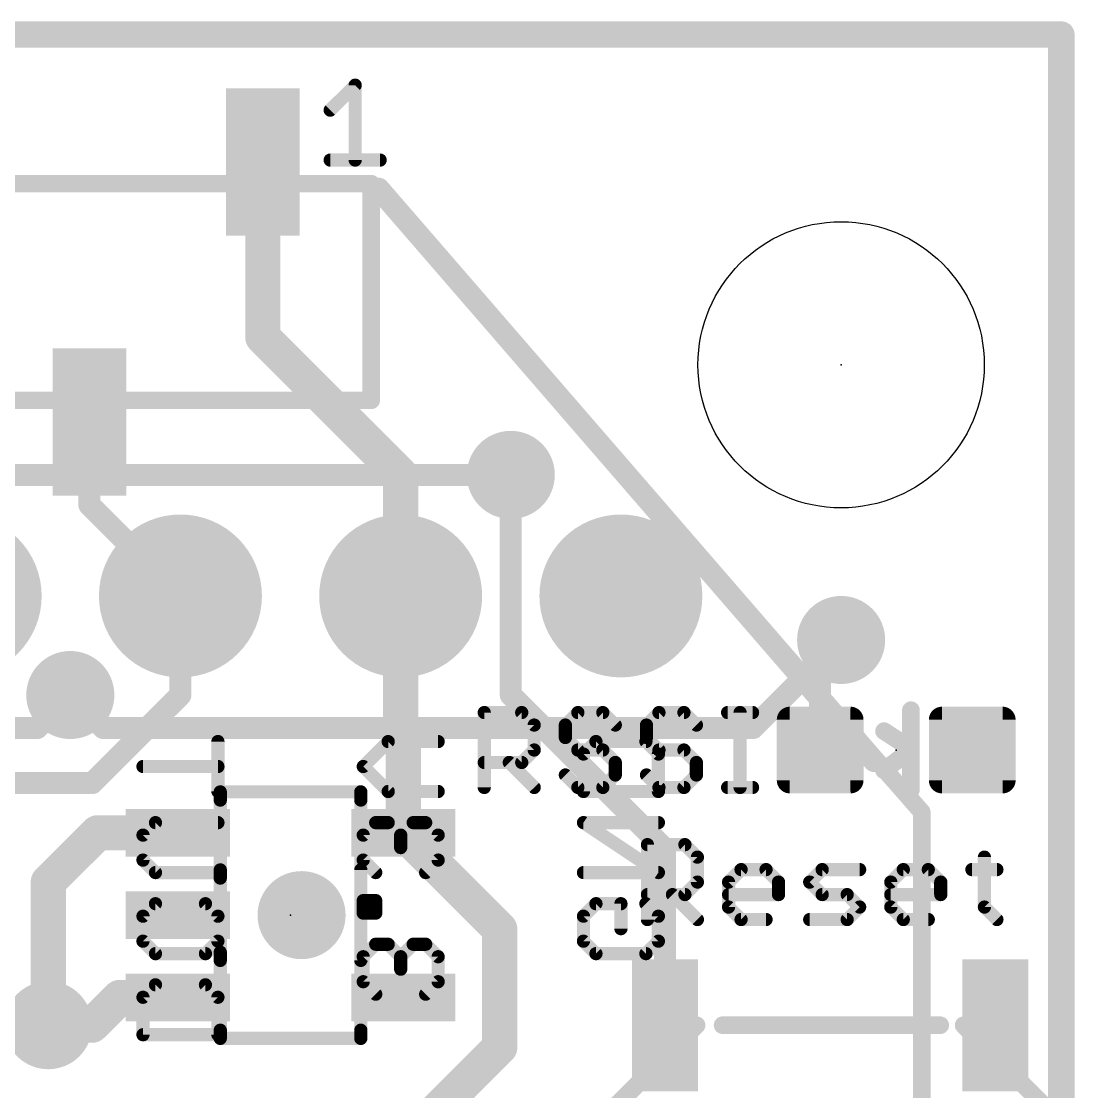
# Model space of a CAD drawing. Extents: x -33 to 74, y -11 to 28.
# Drawn here: x 23.57 to 35.71, y 15.74 to 28.09 of the extents above; entities that cross this region are included whole.
import ezdxf

# ---------------------------------------------------------------- set-up
doc = ezdxf.new("R2010")
doc.units = 0
for name, color, linetype in [('1', 12, 'CONTINUOUS'), ('16', 132, 'CONTINUOUS'), ('17', 110, 'CONTINUOUS'), ('18', 110, 'CONTINUOUS'), ('20', 53, 'CONTINUOUS'), ('21', 41, 'CONTINUOUS'), ('22', 40, 'CONTINUOUS'), ('23', 53, 'CONTINUOUS'), ('51', 53, 'CONTINUOUS')]:
    doc.layers.add(name, color=color, linetype=linetype)

# ---------------------------------------------------------------- blocks, each defined once
blk = doc.blocks.new('RECT160000X160000R30')
at = {"const_width": 0.15}
blk.add_lwpolyline([(0.425, -0.35), (0.425, 0.35, 0.4142), (0.35, 0.425), (-0.35, 0.425, 0.4142), (-0.425, 0.35), (-0.425, -0.35, 0.4142), (-0.35, -0.425), (0.35, -0.425, 0.4142)], format="xyb", close=True, dxfattribs=at)
blk.add_solid([(-0.3754, -0.3754), (0.3754, -0.3754), (-0.3754, 0.3754), (0.3754, 0.3754)])
blk = doc.blocks.new('RECT')
blk.add_solid([(-0.5, -0.5), (0.5, -0.5), (-0.5, 0.5), (0.5, 0.5)])
blk = doc.blocks.new('ROUNDP')
at = {"const_width": 0.5}
blk.add_lwpolyline([(0, -0.25, 1), (0, 0.25, 1), (0, -0.25)], format="xyb", dxfattribs=at)
blk = doc.blocks.new('ROUNDV')
at = {"const_width": 0.5}
blk.add_lwpolyline([(0, -0.25, 1), (0, 0.25, 1), (0, -0.25)], format="xyb", dxfattribs=at)

msp = doc.modelspace()

# ---------------------------------------------------------------- linework, layer by layer
at = {"layer": '1'}
for points, const_width in [([(0, 27.94), (35.56, 27.94)], 0.3048), ([(35.56, 27.94), (35.56, 0)], 0.3048), ([(26.35, 26.47), (26.35, 24.45)], 0.4064), ([(27.94, 22.86), (26.35, 24.45)], 0.4064), ([(24.35, 23.47), (24.35, 22.513)], 0.254), ([(27.94, 21.463), (27.94, 22.86)], 0.4064), ([(29.21, 20.32), (29.21, 22.86)], 0.254), ([(24.35, 22.513), (25.4, 21.463)], 0.254), ([(27.94, 21.463), (27.94, 19.939)], 0.4064), ([(25.4, 20.32), (25.4, 21.463)], 0.254), ([(32.778, 20.713), (33.02, 20.955)], 0.254), ([(32.778, 19.685), (32.778, 20.713)], 0.254), ([(23.749, 19.939), (24.13, 20.32)], 0.254), ([(24.384, 19.304), (25.4, 20.32)], 0.254), ([(30.988, 18.542), (29.21, 20.32)], 0.254), ([(27.9701, 19.9089), (27.94, 19.939)], 0.4064), ([(19.05, 19.939), (23.749, 19.939)], 0.254), ([(27.9701, 18.73), (27.9701, 19.9089)], 0.4064), ([(21.209, 19.304), (24.384, 19.304)], 0.254), ([(24.445, 18.73), (23.876, 18.161)], 0.4064), ([(25.3699, 18.73), (24.445, 18.73)], 0.4064), ([(27.9701, 18.73), (29.083, 17.6171)], 0.4064), ([(30.988, 16.51), (30.988, 18.542)], 0.254), ([(23.876, 18.161), (23.876, 16.51)], 0.4064), ([(29.083, 17.6171), (29.083, 16.256)], 0.4064), ([(24.379, 16.51), (24.699, 16.83)], 0.4064), ([(24.699, 16.83), (25.3699, 16.83)], 0.4064), ([(23.876, 16.51), (24.379, 16.51)], 0.4064), ([(29.083, 16.256), (28.067, 15.24)], 0.4064)]:
    msp.add_lwpolyline(points, dxfattribs=dict(at, const_width=const_width))
for points, const_width in [([(35.6362, 27.94, 1), (35.4838, 27.94)], 0.1524), ([(35.56, 27.8638, 1), (35.56, 28.0162)], 0.1524), ([(26.4516, 26.47, 1), (26.2484, 26.47)], 0.2032), ([(26.4218, 24.5218, 1), (26.2782, 24.3782)], 0.2032), ([(26.2484, 24.45, 1), (26.4516, 24.45)], 0.2032), ([(24.4135, 23.47, 1), (24.2865, 23.47)], 0.127), ([(28.0416, 22.86, 1), (27.8384, 22.86)], 0.2032), ([(27.8682, 22.7882, 1), (28.0118, 22.9318)], 0.2032), ([(29.2735, 22.86, 1), (29.1465, 22.86)], 0.127), ([(24.3949, 22.5579, 1), (24.3051, 22.4681)], 0.127), ([(24.2865, 22.513, 1), (24.4135, 22.513)], 0.127), ([(28.0416, 21.463, 1), (27.8384, 21.463)], 0.2032), ([(25.4635, 21.463, 1), (25.3365, 21.463)], 0.127), ([(25.3551, 21.4181, 1), (25.4449, 21.5079)], 0.127), ([(27.8384, 21.463, 1), (28.0416, 21.463)], 0.2032), ([(33.0649, 20.9101, 1), (32.9751, 20.9999)], 0.127), ([(32.8415, 20.713, 1), (32.7145, 20.713)], 0.127), ([(32.7331, 20.7579, 1), (32.8229, 20.6681)], 0.127), ([(24.1749, 20.2751, 1), (24.0851, 20.3649)], 0.127), ([(25.3365, 20.32, 1), (25.4635, 20.32)], 0.127), ([(25.4449, 20.2751, 1), (25.3551, 20.3649)], 0.127), ([(29.2549, 20.3649, 1), (29.1651, 20.2751)], 0.127), ([(29.1465, 20.32, 1), (29.2735, 20.32)], 0.127), ([(28.0118, 20.0108, 1), (27.8682, 19.8672)], 0.2032), ([(23.7041, 19.9839, 1), (23.7939, 19.8941)], 0.127), ([(23.749, 19.8755, 1), (23.749, 20.0025)], 0.127), ([(27.8384, 19.939, 1), (28.0416, 19.939)], 0.2032), ([(28.0717, 19.9089, 1), (27.8685, 19.9089)], 0.2032), ([(27.8983, 19.8371, 1), (28.0419, 19.9807)], 0.2032), ([(32.7145, 19.685, 1), (32.8415, 19.685)], 0.127), ([(24.3391, 19.3489, 1), (24.4289, 19.2591)], 0.127), ([(24.384, 19.2405, 1), (24.384, 19.3675)], 0.127), ([(24.445, 18.8316, 1), (24.445, 18.6284)], 0.2032), ([(24.5168, 18.6582, 1), (24.3732, 18.8018)], 0.2032), ([(25.3699, 18.6284, 1), (25.3699, 18.8316)], 0.2032), ([(28.0419, 18.8018, 1), (27.8983, 18.6582)], 0.2032), ([(27.8685, 18.73, 1), (28.0717, 18.73)], 0.2032), ([(31.0515, 18.542, 1), (30.9245, 18.542)], 0.127), ([(30.9431, 18.4971, 1), (31.0329, 18.5869)], 0.127), ([(23.9776, 18.161, 1), (23.7744, 18.161)], 0.2032), ([(23.8042, 18.2328, 1), (23.9478, 18.0892)], 0.2032), ([(29.1846, 17.6171, 1), (28.9814, 17.6171)], 0.2032), ([(29.0112, 17.5453, 1), (29.1548, 17.6889)], 0.2032), ([(24.699, 16.9316, 1), (24.699, 16.7284)], 0.2032), ([(24.7708, 16.7582, 1), (24.6272, 16.9018)], 0.2032), ([(25.3699, 16.7284, 1), (25.3699, 16.9316)], 0.2032), ([(23.876, 16.6116, 1), (23.876, 16.4084)], 0.2032), ([(24.3072, 16.5818, 1), (24.4508, 16.4382)], 0.2032), ([(24.379, 16.4084, 1), (24.379, 16.6116)], 0.2032), ([(23.7744, 16.51, 1), (23.9776, 16.51)], 0.2032), ([(30.9245, 16.51, 1), (31.0515, 16.51)], 0.127), ([(29.1548, 16.1842, 1), (29.0112, 16.3278)], 0.2032), ([(28.9814, 16.256, 1), (29.1846, 16.256)], 0.2032)]:
    msp.add_lwpolyline(points, format="xyb", dxfattribs=dict(at, const_width=const_width))
at = {"layer": '16'}
for points, const_width in [([(0, 27.94), (35.56, 27.94)], 0.3048), ([(35.56, 27.94), (35.56, 0)], 0.3048), ([(29.21, 22.86), (19.177, 22.86)], 0.254), ([(32.004, 19.939), (33.02, 20.955)], 0.254), ([(24.13, 20.32), (24.511, 19.939)], 0.254), ([(24.511, 19.939), (32.004, 19.939)], 0.254), ([(16.51, 16.51), (23.876, 16.51)], 0.4064)]:
    msp.add_lwpolyline(points, dxfattribs=dict(at, const_width=const_width))
for points, const_width in [([(35.6362, 27.94, 1), (35.4838, 27.94)], 0.1524), ([(35.56, 27.8638, 1), (35.56, 28.0162)], 0.1524), ([(29.21, 22.7965, 1), (29.21, 22.9235)], 0.127), ([(33.0649, 20.9101, 1), (32.9751, 20.9999)], 0.127), ([(24.1749, 20.3649, 1), (24.0851, 20.2751)], 0.127), ([(24.511, 20.0025, 1), (24.511, 19.8755)], 0.127), ([(24.4661, 19.8941, 1), (24.5559, 19.9839)], 0.127), ([(31.9591, 19.9839, 1), (32.0489, 19.8941)], 0.127), ([(32.004, 19.8755, 1), (32.004, 20.0025)], 0.127), ([(23.876, 16.4084, 1), (23.876, 16.6116)], 0.2032)]:
    msp.add_lwpolyline(points, format="xyb", dxfattribs=dict(at, const_width=const_width))
at = {"layer": '20', "const_width": 0.2032}
for points in [[(0, 27.94), (35.56, 27.94)], [(35.56, 0), (35.56, 27.94)]]:
    msp.add_lwpolyline(points, dxfattribs=at)
at = {"layer": '20', "const_width": 0.1016}
for points in [[(35.6108, 27.94, 1), (35.5092, 27.94)], [(35.56, 27.8892, 1), (35.56, 27.9908)]]:
    msp.add_lwpolyline(points, format="xyb", dxfattribs=at)
at = {"layer": '20'}
msp.add_circle((33.02, 24.13), 1.651, dxfattribs=at)
at = {"layer": '21'}
for points, const_width in [([(27.1272, 27.0684), (27.4153, 27.3565)], 0.1524), ([(27.4153, 27.3565), (27.4153, 26.4922)], 0.1524), ([(27.1272, 26.4922), (27.7034, 26.4922)], 0.1524), ([(27.6, 26.22), (26.95, 26.22)], 0.2032), ([(27.6, 23.72), (27.6, 26.22)], 0.2032), ([(27.686, 26.162), (33.401, 19.558)], 0.254), ([(26.95, 23.72), (27.6, 23.72)], 0.2032), ([(28.904, 19.2532), (28.904, 20.1175)], 0.1524), ([(28.904, 20.1175), (29.3361, 20.1175)], 0.1524), ([(29.3361, 20.1175), (29.4802, 19.9735)], 0.1524), ([(29.9835, 20.1175), (29.8395, 19.9735)], 0.1524), ([(30.2717, 20.1175), (29.9835, 20.1175)], 0.1524), ([(30.4157, 19.9735), (30.2717, 20.1175)], 0.1524), ([(30.9191, 20.1175), (30.775, 19.9735)], 0.1524), ([(31.2072, 20.1175), (30.9191, 20.1175)], 0.1524), ([(31.3512, 19.9735), (31.2072, 20.1175)], 0.1524), ([(31.7105, 20.1175), (31.9986, 20.1175)], 0.1524), ([(31.8546, 19.2532), (31.8546, 20.1175)], 0.1524), ([(33.825, 20.145), (33.825, 19.685)], 0.2032), ([(29.4802, 19.9735), (29.4802, 19.6854)], 0.1524), ([(29.8395, 19.9735), (29.8395, 19.8294)], 0.1524), ([(30.775, 19.9735), (30.775, 19.8294)], 0.1524), ([(33.8096, 19.7104), (33.515, 19.9034)], 0.2032), ([(29.8395, 19.8294), (29.9835, 19.6854)], 0.1524), ([(30.775, 19.8294), (30.9191, 19.6854)], 0.1524), ([(29.4802, 19.6854), (29.3361, 19.5413)], 0.1524), ([(29.9835, 19.6854), (30.2717, 19.6854)], 0.1524), ([(30.2717, 19.6854), (30.4157, 19.5413)], 0.1524), ([(30.9191, 19.6854), (31.2072, 19.6854)], 0.1524), ([(31.2072, 19.6854), (31.3512, 19.5413)], 0.1524), ([(33.825, 19.685), (33.515, 19.4512)], 0.2032), ([(33.825, 19.225), (33.825, 19.685)], 0.2032), ([(29.3361, 19.5413), (28.904, 19.5413)], 0.1524), ([(29.1921, 19.5413), (29.4802, 19.2532)], 0.1524), ([(30.4157, 19.5413), (30.4157, 19.3973)], 0.1524), ([(31.3512, 19.5413), (31.3512, 19.3973)], 0.1524), ([(29.9835, 19.2532), (29.8395, 19.3973)], 0.1524), ([(30.4157, 19.3973), (30.2717, 19.2532)], 0.1524), ([(30.9191, 19.2532), (30.775, 19.3973)], 0.1524), ([(31.3512, 19.3973), (31.2072, 19.2532)], 0.1524), ([(25.8596, 19.2024), (27.4804, 19.2024)], 0.1524), ([(25.8596, 19.1076), (25.8596, 19.2024)], 0.1524), ([(27.4804, 19.2024), (27.4804, 19.1076)], 0.1524), ([(30.2717, 19.2532), (29.9835, 19.2532)], 0.1524), ([(31.2072, 19.2532), (30.9191, 19.2532)], 0.1524), ([(31.7105, 19.2532), (31.9986, 19.2532)], 0.1524), ([(30.7863, 17.7292), (30.7863, 18.5935)], 0.1524), ([(30.7863, 18.5935), (31.2185, 18.5935)], 0.1524), ([(31.2185, 18.5935), (31.3625, 18.4495)], 0.1524), ([(31.3625, 18.4495), (31.3625, 18.1614)], 0.1524), ([(34.6725, 18.4495), (34.6725, 17.8733)], 0.1524), ([(25.8596, 18.2076), (25.8596, 18.3024)], 0.1524), ([(27.4804, 18.3024), (27.4804, 17.2576)], 0.1524), ([(31.7218, 18.1614), (31.8659, 18.3054)], 0.1524), ([(31.8659, 18.3054), (32.154, 18.3054)], 0.1524), ([(32.154, 18.3054), (32.2981, 18.1614)], 0.1524), ([(32.6574, 18.1614), (32.8014, 18.3054)], 0.1524), ([(32.8014, 18.3054), (33.2336, 18.3054)], 0.1524), ([(33.5929, 18.1614), (33.7369, 18.3054)], 0.1524), ([(33.7369, 18.3054), (34.025, 18.3054)], 0.1524), ([(34.025, 18.3054), (34.1691, 18.1614)], 0.1524), ([(34.5284, 18.3054), (34.8165, 18.3054)], 0.1524), ([(31.3625, 18.1614), (31.2185, 18.0173)], 0.1524), ([(31.7218, 17.8733), (31.7218, 18.1614)], 0.1524), ([(32.2981, 18.1614), (32.2981, 18.0173)], 0.1524), ([(32.8014, 18.0173), (32.6574, 18.1614)], 0.1524), ([(33.5929, 17.8733), (33.5929, 18.1614)], 0.1524), ([(34.1691, 18.1614), (34.1691, 18.0173)], 0.1524), ([(31.2185, 18.0173), (30.7863, 18.0173)], 0.1524), ([(31.0744, 18.0173), (31.3625, 17.7292)], 0.1524), ([(32.2981, 18.0173), (31.7218, 18.0173)], 0.1524), ([(33.0895, 18.0173), (32.8014, 18.0173)], 0.1524), ([(33.2336, 17.8733), (33.0895, 18.0173)], 0.1524), ([(34.1691, 18.0173), (33.5929, 18.0173)], 0.1524), ([(31.8659, 17.7292), (31.7218, 17.8733)], 0.1524), ([(33.0895, 17.7292), (33.2336, 17.8733)], 0.1524), ([(33.7369, 17.7292), (33.5929, 17.8733)], 0.1524), ([(34.6725, 17.8733), (34.8165, 17.7292)], 0.1524), ([(32.154, 17.7292), (31.8659, 17.7292)], 0.1524), ([(32.6574, 17.7292), (33.0895, 17.7292)], 0.1524), ([(34.025, 17.7292), (33.7369, 17.7292)], 0.1524), ([(25.8596, 17.2576), (25.8596, 17.3524)], 0.1524), ([(31.653, 16.51), (34.163, 16.51)], 0.2032), ([(25.8596, 16.3576), (25.8596, 16.4524)], 0.1524), ([(27.4804, 16.3576), (25.8596, 16.3576)], 0.1524), ([(27.4804, 16.4524), (27.4804, 16.3576)], 0.1524)]:
    msp.add_lwpolyline(points, dxfattribs=dict(at, const_width=const_width))
for points, const_width in [([(27.4534, 27.3565, 1), (27.3772, 27.3565)], 0.0762), ([(27.4423, 27.3296, 1), (27.3884, 27.3835)], 0.0762), ([(27.1003, 27.0954, 1), (27.1541, 27.0415)], 0.0762), ([(27.1272, 26.5303, 1), (27.1272, 26.4541)], 0.0762), ([(27.7034, 26.4541, 1), (27.7034, 26.5303)], 0.0762), ([(27.3772, 26.4922, 1), (27.4534, 26.4922)], 0.0762), ([(26.95, 26.2708, 1), (26.95, 26.1692)], 0.1016), ([(27.6508, 26.22, 1), (27.5492, 26.22)], 0.1016), ([(27.6, 26.1692, 1), (27.6, 26.2708)], 0.1016), ([(27.734, 26.2036, 1), (27.638, 26.1204)], 0.127), ([(26.95, 23.7708, 1), (26.95, 23.6692)], 0.1016), ([(27.5492, 23.72, 1), (27.6508, 23.72)], 0.1016), ([(27.6, 23.6692, 1), (27.6, 23.7708)], 0.1016), ([(28.9421, 20.1175, 1), (28.8659, 20.1175)], 0.0762), ([(28.904, 20.1556, 1), (28.904, 20.0794)], 0.0762), ([(29.3631, 20.1445, 1), (29.3092, 20.0906)], 0.0762), ([(29.3361, 20.0794, 1), (29.3361, 20.1556)], 0.0762), ([(29.9835, 20.1556, 1), (29.9835, 20.0794)], 0.0762), ([(30.0105, 20.0906, 1), (29.9566, 20.1445)], 0.0762), ([(30.2986, 20.1445, 1), (30.2447, 20.0906)], 0.0762), ([(30.2717, 20.0794, 1), (30.2717, 20.1556)], 0.0762), ([(30.9191, 20.1556, 1), (30.9191, 20.0794)], 0.0762), ([(30.946, 20.0906, 1), (30.8921, 20.1445)], 0.0762), ([(31.2341, 20.1445, 1), (31.1802, 20.0906)], 0.0762), ([(31.2072, 20.0794, 1), (31.2072, 20.1556)], 0.0762), ([(31.7105, 20.1556, 1), (31.7105, 20.0794)], 0.0762), ([(31.8927, 20.1175, 1), (31.8165, 20.1175)], 0.0762), ([(31.9986, 20.0794, 1), (31.9986, 20.1556)], 0.0762), ([(33.8758, 20.145, 1), (33.7742, 20.145)], 0.1016), ([(29.5183, 19.9735, 1), (29.4421, 19.9735)], 0.0762), ([(29.4532, 19.9465, 1), (29.5071, 20.0004)], 0.0762), ([(29.8125, 20.0004, 1), (29.8664, 19.9465)], 0.0762), ([(29.8776, 19.9735, 1), (29.8014, 19.9735)], 0.0762), ([(30.3888, 19.9465, 1), (30.4426, 20.0004)], 0.0762), ([(30.8131, 19.9735, 1), (30.7369, 19.9735)], 0.0762), ([(30.7481, 20.0004, 1), (30.8019, 19.9465)], 0.0762), ([(31.3243, 19.9465, 1), (31.3782, 20.0004)], 0.0762), ([(33.5428, 19.9459, 1), (33.4872, 19.8609)], 0.1016), ([(29.8664, 19.8564, 1), (29.8125, 19.8025)], 0.0762), ([(30.8019, 19.8564, 1), (30.7481, 19.8025)], 0.0762), ([(29.5071, 19.6584, 1), (29.4532, 19.7123)], 0.0762), ([(29.8014, 19.8294, 1), (29.8776, 19.8294)], 0.0762), ([(29.9835, 19.7235, 1), (29.9835, 19.6473)], 0.0762), ([(30.2986, 19.7123, 1), (30.2447, 19.6584)], 0.0762), ([(30.2717, 19.6473, 1), (30.2717, 19.7235)], 0.0762), ([(30.7369, 19.8294, 1), (30.8131, 19.8294)], 0.0762), ([(30.9191, 19.7235, 1), (30.9191, 19.6473)], 0.0762), ([(31.2341, 19.7123, 1), (31.1802, 19.6584)], 0.0762), ([(31.2072, 19.6473, 1), (31.2072, 19.7235)], 0.0762), ([(33.8758, 19.685, 1), (33.7742, 19.685)], 0.1016), ([(33.7818, 19.6679, 1), (33.8374, 19.7529)], 0.1016), ([(33.8556, 19.6444, 1), (33.7944, 19.7256)], 0.1016), ([(29.4421, 19.6854, 1), (29.5183, 19.6854)], 0.0762), ([(29.9566, 19.6584, 1), (30.0105, 19.7123)], 0.0762), ([(30.8921, 19.6584, 1), (30.946, 19.7123)], 0.0762), ([(33.353, 19.5164, 1), (33.449, 19.5996)], 0.127), ([(33.7742, 19.685, 1), (33.8758, 19.685)], 0.1016), ([(28.904, 19.5794, 1), (28.904, 19.5032)], 0.0762), ([(29.219, 19.5683, 1), (29.1651, 19.5144)], 0.0762), ([(29.3092, 19.5683, 1), (29.3631, 19.5144)], 0.0762), ([(29.3361, 19.5032, 1), (29.3361, 19.5794)], 0.0762), ([(30.4538, 19.5413, 1), (30.3776, 19.5413)], 0.0762), ([(30.3888, 19.5144, 1), (30.4426, 19.5683)], 0.0762), ([(31.3893, 19.5413, 1), (31.3131, 19.5413)], 0.0762), ([(31.3243, 19.5144, 1), (31.3782, 19.5683)], 0.0762), ([(33.4844, 19.4918, 1), (33.5456, 19.4106)], 0.1016), ([(29.8664, 19.4242, 1), (29.8125, 19.3703)], 0.0762), ([(30.3776, 19.3973, 1), (30.4538, 19.3973)], 0.0762), ([(30.4426, 19.3703, 1), (30.3888, 19.4242)], 0.0762), ([(30.8019, 19.4242, 1), (30.7481, 19.3703)], 0.0762), ([(31.3131, 19.3973, 1), (31.3893, 19.3973)], 0.0762), ([(31.3782, 19.3703, 1), (31.3243, 19.4242)], 0.0762), ([(25.8596, 19.2405, 1), (25.8596, 19.1643)], 0.0762), ([(25.8977, 19.2024, 1), (25.8215, 19.2024)], 0.0762), ([(27.5185, 19.2024, 1), (27.4423, 19.2024)], 0.0762), ([(27.4804, 19.1643, 1), (27.4804, 19.2405)], 0.0762), ([(28.8659, 19.2532, 1), (28.9421, 19.2532)], 0.0762), ([(29.4532, 19.2263, 1), (29.5071, 19.2801)], 0.0762), ([(29.9835, 19.2913, 1), (29.9835, 19.2151)], 0.0762), ([(29.9566, 19.2263, 1), (30.0105, 19.2801)], 0.0762), ([(30.2447, 19.2801, 1), (30.2986, 19.2263)], 0.0762), ([(30.2717, 19.2151, 1), (30.2717, 19.2913)], 0.0762), ([(30.9191, 19.2913, 1), (30.9191, 19.2151)], 0.0762), ([(30.8921, 19.2263, 1), (30.946, 19.2801)], 0.0762), ([(31.1802, 19.2801, 1), (31.2341, 19.2263)], 0.0762), ([(31.2072, 19.2151, 1), (31.2072, 19.2913)], 0.0762), ([(31.7105, 19.2913, 1), (31.7105, 19.2151)], 0.0762), ([(31.8165, 19.2532, 1), (31.8927, 19.2532)], 0.0762), ([(31.9986, 19.2151, 1), (31.9986, 19.2913)], 0.0762), ([(33.7742, 19.225, 1), (33.8758, 19.225)], 0.1016), ([(25.8215, 19.1076, 1), (25.8977, 19.1076)], 0.0762), ([(27.4423, 19.1076, 1), (27.5185, 19.1076)], 0.0762), ([(30.8244, 18.5935, 1), (30.7482, 18.5935)], 0.0762), ([(30.7863, 18.6316, 1), (30.7863, 18.5554)], 0.0762), ([(31.2454, 18.6205, 1), (31.1915, 18.5666)], 0.0762), ([(31.2185, 18.5554, 1), (31.2185, 18.6316)], 0.0762), ([(31.4006, 18.4495, 1), (31.3244, 18.4495)], 0.0762), ([(34.7106, 18.4495, 1), (34.6344, 18.4495)], 0.0762), ([(31.3356, 18.4225, 1), (31.3895, 18.4764)], 0.0762), ([(25.8977, 18.3024, 1), (25.8215, 18.3024)], 0.0762), ([(27.5185, 18.3024, 1), (27.4423, 18.3024)], 0.0762), ([(31.8659, 18.3435, 1), (31.8659, 18.2673)], 0.0762), ([(31.8928, 18.2785, 1), (31.839, 18.3324)], 0.0762), ([(32.181, 18.3324, 1), (32.1271, 18.2785)], 0.0762), ([(32.154, 18.2673, 1), (32.154, 18.3435)], 0.0762), ([(32.8014, 18.3435, 1), (32.8014, 18.2673)], 0.0762), ([(32.8284, 18.2785, 1), (32.7745, 18.3324)], 0.0762), ([(33.2336, 18.2673, 1), (33.2336, 18.3435)], 0.0762), ([(33.7369, 18.3435, 1), (33.7369, 18.2673)], 0.0762), ([(33.7639, 18.2785, 1), (33.71, 18.3324)], 0.0762), ([(34.052, 18.3324, 1), (33.9981, 18.2785)], 0.0762), ([(34.025, 18.2673, 1), (34.025, 18.3435)], 0.0762), ([(34.5284, 18.3435, 1), (34.5284, 18.2673)], 0.0762), ([(34.8165, 18.2673, 1), (34.8165, 18.3435)], 0.0762), ([(25.8215, 18.2076, 1), (25.8977, 18.2076)], 0.0762), ([(31.3244, 18.1614, 1), (31.4006, 18.1614)], 0.0762), ([(31.3895, 18.1344, 1), (31.3356, 18.1883)], 0.0762), ([(31.7599, 18.1614, 1), (31.6837, 18.1614)], 0.0762), ([(31.6949, 18.1883, 1), (31.7488, 18.1344)], 0.0762), ([(32.3362, 18.1614, 1), (32.26, 18.1614)], 0.0762), ([(32.2711, 18.1344, 1), (32.325, 18.1883)], 0.0762), ([(32.6843, 18.1883, 1), (32.6304, 18.1344)], 0.0762), ([(32.6304, 18.1883, 1), (32.6843, 18.1344)], 0.0762), ([(33.5659, 18.1883, 1), (33.6198, 18.1344)], 0.0762), ([(33.631, 18.1614, 1), (33.5548, 18.1614)], 0.0762), ([(34.2072, 18.1614, 1), (34.131, 18.1614)], 0.0762), ([(34.1422, 18.1344, 1), (34.196, 18.1883)], 0.0762), ([(30.7863, 18.0554, 1), (30.7863, 17.9792)], 0.0762), ([(31.1014, 18.0443, 1), (31.0475, 17.9904)], 0.0762), ([(31.1915, 18.0443, 1), (31.2454, 17.9904)], 0.0762), ([(31.2185, 17.9792, 1), (31.2185, 18.0554)], 0.0762), ([(31.7218, 18.0554, 1), (31.7218, 17.9792)], 0.0762), ([(32.26, 18.0173, 1), (32.3362, 18.0173)], 0.0762), ([(32.2981, 17.9792, 1), (32.2981, 18.0554)], 0.0762), ([(32.8014, 18.0554, 1), (32.8014, 17.9792)], 0.0762), ([(32.7745, 17.9904, 1), (32.8284, 18.0443)], 0.0762), ([(33.1165, 18.0443, 1), (33.0626, 17.9904)], 0.0762), ([(33.0895, 17.9792, 1), (33.0895, 18.0554)], 0.0762), ([(33.5929, 18.0554, 1), (33.5929, 17.9792)], 0.0762), ([(34.131, 18.0173, 1), (34.2072, 18.0173)], 0.0762), ([(34.1691, 17.9792, 1), (34.1691, 18.0554)], 0.0762), ([(31.7488, 17.9002, 1), (31.6949, 17.8463)], 0.0762), ([(31.6837, 17.8733, 1), (31.7599, 17.8733)], 0.0762), ([(33.2605, 17.8463, 1), (33.2066, 17.9002)], 0.0762), ([(33.2066, 17.8463, 1), (33.2605, 17.9002)], 0.0762), ([(33.6198, 17.9002, 1), (33.5659, 17.8463)], 0.0762), ([(33.5548, 17.8733, 1), (33.631, 17.8733)], 0.0762), ([(34.6994, 17.9002, 1), (34.6455, 17.8463)], 0.0762), ([(34.6344, 17.8733, 1), (34.7106, 17.8733)], 0.0762), ([(31.3356, 17.7023, 1), (31.3895, 17.7561)], 0.0762), ([(31.8659, 17.7673, 1), (31.8659, 17.6911)], 0.0762), ([(31.839, 17.7023, 1), (31.8928, 17.7561)], 0.0762), ([(32.154, 17.6911, 1), (32.154, 17.7673)], 0.0762), ([(32.6574, 17.7673, 1), (32.6574, 17.6911)], 0.0762), ([(33.0626, 17.7561, 1), (33.1165, 17.7023)], 0.0762), ([(33.0895, 17.6911, 1), (33.0895, 17.7673)], 0.0762), ([(33.7369, 17.7673, 1), (33.7369, 17.6911)], 0.0762), ([(33.71, 17.7023, 1), (33.7639, 17.7561)], 0.0762), ([(34.025, 17.6911, 1), (34.025, 17.7673)], 0.0762), ([(34.7896, 17.7023, 1), (34.8435, 17.7561)], 0.0762), ([(30.7482, 17.7292, 1), (30.8244, 17.7292)], 0.0762), ([(25.8977, 17.3524, 1), (25.8215, 17.3524)], 0.0762), ([(25.8215, 17.2576, 1), (25.8977, 17.2576)], 0.0762), ([(27.4423, 17.2576, 1), (27.5185, 17.2576)], 0.0762), ([(31.653, 16.5608, 1), (31.653, 16.4592)], 0.1016), ([(34.163, 16.4592, 1), (34.163, 16.5608)], 0.1016), ([(25.8977, 16.4524, 1), (25.8215, 16.4524)], 0.0762), ([(25.8596, 16.3957, 1), (25.8596, 16.3195)], 0.0762), ([(27.5185, 16.4524, 1), (27.4423, 16.4524)], 0.0762), ([(27.4804, 16.3195, 1), (27.4804, 16.3957)], 0.0762), ([(25.8215, 16.3576, 1), (25.8977, 16.3576)], 0.0762), ([(27.4423, 16.3576, 1), (27.5185, 16.3576)], 0.0762)]:
    msp.add_lwpolyline(points, format="xyb", dxfattribs=dict(at, const_width=const_width))
at = {"layer": '22', "const_width": 0.1524}
for points in [[(25.8325, 19.2067), (25.8325, 19.7829)], [(27.5082, 19.4948), (27.7963, 19.7829)], [(27.7963, 19.7829), (28.3725, 19.7829)], [(30.0482, 19.6389), (30.1923, 19.7829)], [(30.1923, 19.7829), (30.7685, 19.7829)], [(30.7685, 19.7829), (30.9125, 19.6389)], [(30.0482, 19.2067), (30.0482, 19.6389)], [(30.9125, 19.6389), (30.9125, 19.2067)], [(24.9682, 19.4948), (25.8325, 19.4948)], [(27.7963, 19.2067), (27.5082, 19.4948)], [(28.3725, 19.2067), (27.7963, 19.2067)], [(30.9125, 19.2067), (30.0482, 19.2067)], [(24.9682, 18.7033), (25.1123, 18.8474)], [(25.1123, 18.8474), (25.8325, 18.8474)], [(27.6523, 18.8474), (27.5082, 18.7033)], [(27.7963, 18.8474), (27.6523, 18.8474)], [(27.9404, 18.7033), (27.7963, 18.8474)], [(28.0844, 18.8474), (27.9404, 18.7033)], [(28.2285, 18.8474), (28.0844, 18.8474)], [(28.3725, 18.7033), (28.2285, 18.8474)], [(30.9125, 18.2712), (30.0482, 18.8474)], [(30.0482, 18.8474), (30.9125, 18.8474)], [(24.9682, 18.4152), (24.9682, 18.7033)], [(27.5082, 18.7033), (27.5082, 18.4152)], [(27.9404, 18.7033), (27.9404, 18.5593)], [(28.3725, 18.4152), (28.3725, 18.7033)], [(25.1123, 18.2712), (24.9682, 18.4152)], [(27.5082, 18.4152), (27.6523, 18.2712)], [(28.2285, 18.2712), (28.3725, 18.4152)], [(25.8325, 18.2712), (25.1123, 18.2712)], [(30.0482, 18.2712), (30.9125, 18.2712)], [(24.9682, 17.7678), (25.1123, 17.9119)], [(25.1123, 17.9119), (25.6885, 17.9119)], [(25.6885, 17.9119), (25.8325, 17.7678)], [(27.6523, 17.9475), (27.5082, 17.9475)], [(27.5082, 17.9475), (27.5082, 17.8034)], [(27.6523, 17.8034), (27.6523, 17.9475)], [(30.0482, 17.7678), (30.1923, 17.9119)], [(30.1923, 17.9119), (30.4804, 17.9119)], [(30.4804, 17.9119), (30.4804, 17.6238)], [(30.7685, 17.9119), (30.9125, 17.7678)], [(24.9682, 17.4797), (24.9682, 17.7678)], [(25.8325, 17.7678), (25.8325, 17.4797)], [(27.5082, 17.8034), (27.6523, 17.8034)], [(30.0482, 17.4797), (30.0482, 17.7678)], [(30.9125, 17.7678), (30.9125, 17.4797)], [(25.1123, 17.3356), (24.9682, 17.4797)], [(25.8325, 17.4797), (25.6885, 17.3356)], [(30.1923, 17.3356), (30.0482, 17.4797)], [(30.9125, 17.4797), (30.7685, 17.3356)], [(25.6885, 17.3356), (25.1123, 17.3356)], [(27.6523, 17.4441), (27.5082, 17.3001)], [(27.7963, 17.4441), (27.6523, 17.4441)], [(27.9404, 17.3001), (27.7963, 17.4441)], [(28.0844, 17.4441), (27.9404, 17.3001)], [(28.2285, 17.4441), (28.0844, 17.4441)], [(28.3725, 17.3001), (28.2285, 17.4441)], [(30.7685, 17.3356), (30.1923, 17.3356)], [(27.5082, 17.3001), (27.5082, 17.0119)], [(27.9404, 17.3001), (27.9404, 17.156)], [(28.3725, 17.0119), (28.3725, 17.3001)], [(24.9682, 16.8323), (25.1123, 16.9763)], [(25.1123, 16.9763), (25.6885, 16.9763)], [(25.6885, 16.9763), (25.8325, 16.8323)], [(27.5082, 17.0119), (27.6523, 16.8679)], [(28.2285, 16.8679), (28.3725, 17.0119)], [(24.9682, 16.4001), (24.9682, 16.8323)], [(25.8325, 16.8323), (25.8325, 16.4001)], [(25.8325, 16.4001), (24.9682, 16.4001)]]:
    msp.add_lwpolyline(points, dxfattribs=at)
at = {"layer": '22', "const_width": 0.0762}
for points in [[(25.8706, 19.7829, 1), (25.7944, 19.7829)], [(27.7963, 19.821, 1), (27.7963, 19.7448)], [(27.8233, 19.756, 1), (27.7694, 19.8098)], [(28.3725, 19.7448, 1), (28.3725, 19.821)], [(30.1923, 19.821, 1), (30.1923, 19.7448)], [(30.2192, 19.756, 1), (30.1653, 19.8098)], [(30.7954, 19.8098, 1), (30.7415, 19.756)], [(30.7685, 19.7448, 1), (30.7685, 19.821)], [(30.0863, 19.6389, 1), (30.0101, 19.6389)], [(30.0213, 19.6658, 1), (30.0751, 19.6119)], [(30.9506, 19.6389, 1), (30.8744, 19.6389)], [(30.8856, 19.6119, 1), (30.9395, 19.6658)], [(24.9682, 19.5329, 1), (24.9682, 19.4567)], [(25.8325, 19.4567, 1), (25.8325, 19.5329)], [(27.5351, 19.5217, 1), (27.4813, 19.4679)], [(27.4813, 19.5217, 1), (27.5351, 19.4679)], [(27.7963, 19.2448, 1), (27.7963, 19.1686)], [(27.7694, 19.1797, 1), (27.8233, 19.2336)], [(28.3725, 19.1686, 1), (28.3725, 19.2448)], [(30.0482, 19.2448, 1), (30.0482, 19.1686)], [(30.9125, 19.1686, 1), (30.9125, 19.2448)], [(25.7944, 19.2067, 1), (25.8706, 19.2067)], [(30.0101, 19.2067, 1), (30.0863, 19.2067)], [(30.8744, 19.2067, 1), (30.9506, 19.2067)], [(25.1123, 18.8855, 1), (25.1123, 18.8093)], [(25.1392, 18.8204, 1), (25.0853, 18.8743)], [(25.8325, 18.8093, 1), (25.8325, 18.8855)], [(27.6523, 18.8855, 1), (27.6523, 18.8093)], [(27.6792, 18.8204, 1), (27.6253, 18.8743)], [(27.8233, 18.8743, 1), (27.7694, 18.8204)], [(27.7963, 18.8093, 1), (27.7963, 18.8855)], [(28.0844, 18.8855, 1), (28.0844, 18.8093)], [(28.1114, 18.8204, 1), (28.0575, 18.8743)], [(28.2554, 18.8743, 1), (28.2015, 18.8204)], [(28.2285, 18.8093, 1), (28.2285, 18.8855)], [(30.0693, 18.8791, 1), (30.0271, 18.8157)], [(30.0482, 18.8855, 1), (30.0482, 18.8093)], [(30.9125, 18.8093, 1), (30.9125, 18.8855)], [(25.0063, 18.7033, 1), (24.9301, 18.7033)], [(27.5463, 18.7033, 1), (27.4701, 18.7033)], [(27.9785, 18.7033, 1), (27.9023, 18.7033)], [(28.4106, 18.7033, 1), (28.3344, 18.7033)], [(24.9413, 18.7303, 1), (24.9951, 18.6764)], [(27.4813, 18.7303, 1), (27.5351, 18.6764)], [(27.9134, 18.7303, 1), (27.9673, 18.6764)], [(27.9134, 18.6764, 1), (27.9673, 18.7303)], [(28.3456, 18.6764, 1), (28.3995, 18.7303)], [(27.9023, 18.5593, 1), (27.9785, 18.5593)], [(24.9951, 18.4422, 1), (24.9413, 18.3883)], [(24.9301, 18.4152, 1), (25.0063, 18.4152)], [(27.5351, 18.4422, 1), (27.4813, 18.3883)], [(27.4701, 18.4152, 1), (27.5463, 18.4152)], [(28.3344, 18.4152, 1), (28.4106, 18.4152)], [(28.3995, 18.3883, 1), (28.3456, 18.4422)], [(25.1123, 18.3093, 1), (25.1123, 18.2331)], [(25.0853, 18.2442, 1), (25.1392, 18.2981)], [(25.8325, 18.2331, 1), (25.8325, 18.3093)], [(27.6253, 18.2442, 1), (27.6792, 18.2981)], [(28.2015, 18.2981, 1), (28.2554, 18.2442)], [(30.0482, 18.3093, 1), (30.0482, 18.2331)], [(30.8914, 18.2395, 1), (30.9337, 18.3029)], [(30.9125, 18.2331, 1), (30.9125, 18.3093)], [(25.1123, 17.95, 1), (25.1123, 17.8738)], [(25.1392, 17.8849, 1), (25.0853, 17.9388)], [(25.7154, 17.9388, 1), (25.6615, 17.8849)], [(25.6885, 17.8738, 1), (25.6885, 17.95)], [(27.5082, 17.9856, 1), (27.5082, 17.9094)], [(27.5463, 17.9475, 1), (27.4701, 17.9475)], [(27.6904, 17.9475, 1), (27.6142, 17.9475)], [(27.6523, 17.9094, 1), (27.6523, 17.9856)], [(30.1923, 17.95, 1), (30.1923, 17.8738)], [(30.2192, 17.8849, 1), (30.1653, 17.9388)], [(30.5185, 17.9119, 1), (30.4423, 17.9119)], [(30.4804, 17.8738, 1), (30.4804, 17.95)], [(30.7954, 17.9388, 1), (30.7415, 17.8849)], [(25.0063, 17.7678, 1), (24.9301, 17.7678)], [(24.9413, 17.7948, 1), (24.9951, 17.7409)], [(25.8706, 17.7678, 1), (25.7944, 17.7678)], [(25.8056, 17.7409, 1), (25.8595, 17.7948)], [(27.5082, 17.8415, 1), (27.5082, 17.7653)], [(27.4701, 17.8034, 1), (27.5463, 17.8034)], [(27.6142, 17.8034, 1), (27.6904, 17.8034)], [(27.6523, 17.7653, 1), (27.6523, 17.8415)], [(30.0863, 17.7678, 1), (30.0101, 17.7678)], [(30.0213, 17.7948, 1), (30.0751, 17.7409)], [(30.9506, 17.7678, 1), (30.8744, 17.7678)], [(30.8856, 17.7409, 1), (30.9395, 17.7948)], [(30.4423, 17.6238, 1), (30.5185, 17.6238)], [(24.9951, 17.5066, 1), (24.9413, 17.4528)], [(25.8595, 17.4528, 1), (25.8056, 17.5066)], [(30.0751, 17.5066, 1), (30.0213, 17.4528)], [(30.9395, 17.4528, 1), (30.8856, 17.5066)], [(24.9301, 17.4797, 1), (25.0063, 17.4797)], [(25.1123, 17.3737, 1), (25.1123, 17.2975)], [(25.6885, 17.2975, 1), (25.6885, 17.3737)], [(25.7944, 17.4797, 1), (25.8706, 17.4797)], [(27.6523, 17.4822, 1), (27.6523, 17.406)], [(27.6792, 17.4172, 1), (27.6253, 17.4711)], [(27.8233, 17.4711, 1), (27.7694, 17.4172)], [(27.7963, 17.406, 1), (27.7963, 17.4822)], [(28.0844, 17.4822, 1), (28.0844, 17.406)], [(28.1114, 17.4172, 1), (28.0575, 17.4711)], [(28.2554, 17.4711, 1), (28.2015, 17.4172)], [(28.2285, 17.406, 1), (28.2285, 17.4822)], [(30.0101, 17.4797, 1), (30.0863, 17.4797)], [(30.1923, 17.3737, 1), (30.1923, 17.2975)], [(30.7685, 17.2975, 1), (30.7685, 17.3737)], [(30.8744, 17.4797, 1), (30.9506, 17.4797)], [(25.0853, 17.3087, 1), (25.1392, 17.3626)], [(25.6615, 17.3626, 1), (25.7154, 17.3087)], [(27.5463, 17.3001, 1), (27.4701, 17.3001)], [(27.4813, 17.327, 1), (27.5351, 17.2731)], [(27.9134, 17.327, 1), (27.9673, 17.2731)], [(27.9785, 17.3001, 1), (27.9023, 17.3001)], [(27.9134, 17.2731, 1), (27.9673, 17.327)], [(28.4106, 17.3001, 1), (28.3344, 17.3001)], [(28.3456, 17.2731, 1), (28.3995, 17.327)], [(30.1653, 17.3087, 1), (30.2192, 17.3626)], [(30.7415, 17.3626, 1), (30.7954, 17.3087)], [(27.9023, 17.156, 1), (27.9785, 17.156)], [(25.1123, 17.0144, 1), (25.1123, 16.9382)], [(25.1392, 16.9494, 1), (25.0853, 17.0033)], [(25.7154, 17.0033, 1), (25.6615, 16.9494)], [(25.6885, 16.9382, 1), (25.6885, 17.0144)], [(27.5351, 17.0389, 1), (27.4813, 16.985)], [(27.4701, 17.0119, 1), (27.5463, 17.0119)], [(28.3344, 17.0119, 1), (28.4106, 17.0119)], [(28.3995, 16.985, 1), (28.3456, 17.0389)], [(27.6253, 16.8409, 1), (27.6792, 16.8948)], [(28.2015, 16.8948, 1), (28.2554, 16.8409)], [(25.0063, 16.8323, 1), (24.9301, 16.8323)], [(24.9413, 16.8592, 1), (24.9951, 16.8053)], [(25.8706, 16.8323, 1), (25.7944, 16.8323)], [(25.8056, 16.8053, 1), (25.8595, 16.8592)], [(24.9682, 16.4382, 1), (24.9682, 16.362)], [(24.9301, 16.4001, 1), (25.0063, 16.4001)], [(25.7944, 16.4001, 1), (25.8706, 16.4001)], [(25.8325, 16.362, 1), (25.8325, 16.4382)]]:
    msp.add_lwpolyline(points, format="xyb", dxfattribs=at)
at = {"layer": '23'}
for p in [(33.02, 24.13), (33.655, 19.685), (26.67, 17.78)]:
    msp.add_point(p, dxfattribs=at)
at = {"layer": '51'}
for points, const_width in [([(7.1, 26.22), (27.6, 26.22)], 0.2032), ([(27.6, 26.22), (33.95, 18.97)], 0.2032), ([(27.6, 26.22), (27.6, 23.72)], 0.2032), ([(27.6, 23.72), (7.1, 23.72)], 0.2032), ([(25.8596, 16.3576), (25.8596, 19.2024)], 0.1524), ([(27.4804, 19.2024), (27.4804, 16.3576)], 0.1524), ([(33.95, 18.97), (33.95, 8.97)], 0.2032), ([(30.353, 15.51), (31.353, 16.51)], 0.2032), ([(34.433, 16.51), (35.433, 15.51)], 0.2032)]:
    msp.add_lwpolyline(points, dxfattribs=dict(at, const_width=const_width))
for points, const_width in [([(27.6382, 26.2535, 1), (27.5618, 26.1865)], 0.1016), ([(27.6508, 26.22, 1), (27.5492, 26.22)], 0.1016), ([(27.6, 26.1692, 1), (27.6, 26.2708)], 0.1016), ([(27.5492, 23.72, 1), (27.6508, 23.72)], 0.1016), ([(27.6, 23.6692, 1), (27.6, 23.7708)], 0.1016), ([(25.8977, 19.2024, 1), (25.8215, 19.2024)], 0.0762), ([(27.5185, 19.2024, 1), (27.4423, 19.2024)], 0.0762), ([(34.0008, 18.97, 1), (33.8992, 18.97)], 0.1016), ([(33.9118, 18.9365, 1), (33.9882, 19.0035)], 0.1016), ([(31.3889, 16.4741, 1), (31.3171, 16.5459)], 0.1016), ([(34.4689, 16.5459, 1), (34.3971, 16.4741)], 0.1016), ([(25.8215, 16.3576, 1), (25.8977, 16.3576)], 0.0762), ([(27.4423, 16.3576, 1), (27.5185, 16.3576)], 0.0762)]:
    msp.add_lwpolyline(points, format="xyb", dxfattribs=dict(at, const_width=const_width))

# ---------------------------------------------------------------- block references
at = {"layer": '1'}
for p, xscale, yscale in [((26.35, 26.47), 0.85, 1.7), ((24.35, 23.47), 0.85, 1.7), ((30.988, 16.51), 0.762, 1.524), ((34.798, 16.51), 0.762, 1.524)]:
    msp.add_blockref('RECT', p, dxfattribs=dict(at, xscale=xscale, yscale=yscale))
at = {"layer": '1', "rotation": 270}
for p in [(32.778, 19.685), (34.532, 19.685)]:
    msp.add_blockref('RECT160000X160000R30', p, dxfattribs=at)
at = {"layer": '1', "xscale": 0.55, "yscale": 1.2, "rotation": 270}
for p in [(25.3699, 18.73), (27.9701, 18.73), (25.3699, 17.78), (25.3699, 16.83), (27.9701, 16.83)]:
    msp.add_blockref('RECT', p, dxfattribs=at)
at = {"layer": '17', "xscale": 1.8796, "yscale": 1.8796, "rotation": 90}
for p in [(22.86, 21.463), (22.86, 21.463), (25.4, 21.463), (25.4, 21.463), (27.94, 21.463), (27.94, 21.463), (30.48, 21.463), (30.48, 21.463)]:
    msp.add_blockref('ROUNDP', p, dxfattribs=at)
at = {"layer": '18', "xscale": 1.016, "yscale": 1.016}
for p in [(29.21, 22.86), (29.21, 22.86), (33.02, 20.955), (33.02, 20.955), (24.13, 20.32), (24.13, 20.32), (26.797, 17.78), (26.797, 17.78), (23.876, 16.51), (23.876, 16.51)]:
    msp.add_blockref('ROUNDV', p, dxfattribs=at)
at = {"layer": '51', "xscale": 0.508, "yscale": 0.508}
for p in [(25.4, 21.463), (27.94, 21.463), (30.48, 21.463)]:
    msp.add_blockref('RECT', p, dxfattribs=at)
at = {"layer": '51', "xscale": 0.5, "yscale": 0.65, "rotation": 270}
for p in [(25.495, 18.73), (27.845, 18.73), (25.495, 17.78), (25.495, 16.83), (27.845, 16.83)]:
    msp.add_blockref('RECT', p, dxfattribs=at)

doc.saveas('drawing.dxf')
